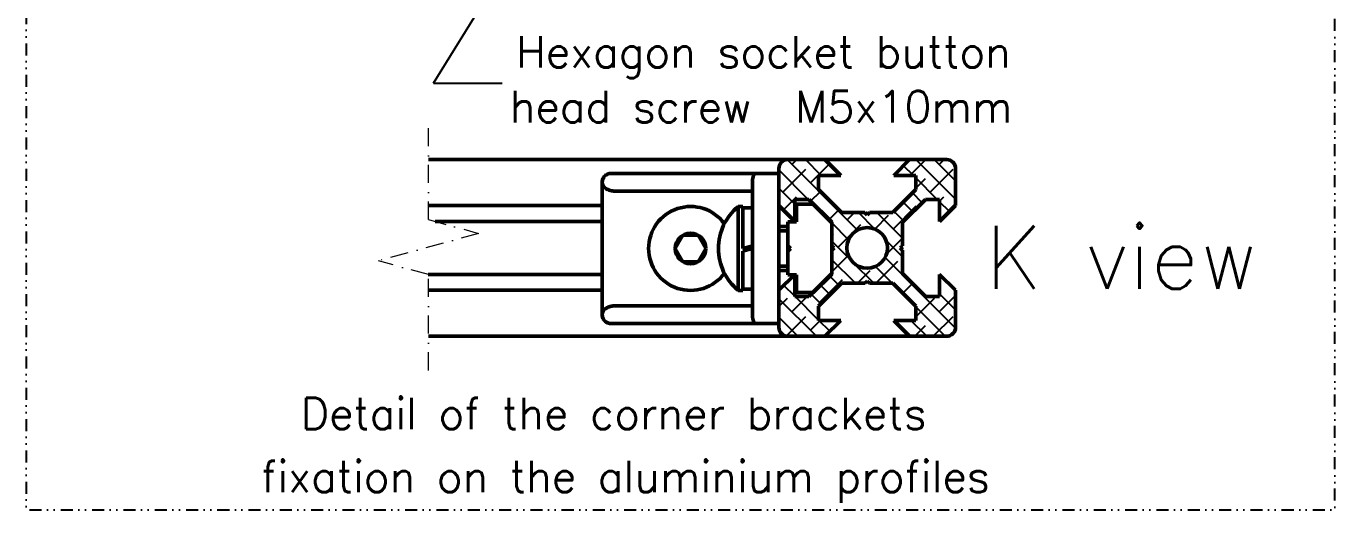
# Model space of a CAD drawing. Extents: x 20576 to 22412, y -9539 to -8232.
# Drawn here: x 20708.5 to 20916, y -9280.4 to -9203.7 of the extents above; entities that cross this region are included whole.
import ezdxf

# ---------------------------------------------------------------- set-up
doc = ezdxf.new("R2010")
doc.units = 0
doc.linetypes.add('DASHDOTTINY', pattern=[3.81, 1.905, -0.9525, 0, -0.9525])
doc.linetypes.add('DIVIDETINY', pattern=[4.7625, 1.905, -0.9525, 0, -0.9525, 0, -0.9525])
for name, color, linetype in [('Cotas', 90, 'Continuous'), ('Detalhe', 132, 'DIVIDETINY'), ('Hachura', 9, 'Continuous')]:
    doc.layers.add(name, color=color, linetype=linetype)
for name, color, linetype, lineweight in [('Encurtamento', 61, 'DASHDOTTINY', 13), ('Fixação e Transmissão', 5, 'Continuous', 50), ('Perfis e Cantoneiras', 2, 'Continuous', 50)]:
    doc.layers.add(name, color=color, linetype=linetype, lineweight=lineweight)
doc.styles.get("Standard").update_dxf_attribs({"font": 'romans.shx'})

msp = doc.modelspace()

# ---------------------------------------------------------------- hatches: boundary and pattern name
at = {"layer": 'Hachura'}
h = msp.add_hatch(dxfattribs=at)
h.set_pattern_fill('ANSI38', color=256, scale=0.64999998, angle=270)
h.paths.add_polyline_path([(20832.62, -9231.155), (20836.26, -9234.795), (20836.26, -9238.505), (20836.61, -9238.855), (20836.26, -9239.205), (20836.26, -9242.915), (20832.62, -9246.555), (20830.38, -9246.555), (20830.38, -9243.055), (20827.86, -9245.575), (20827.86, -9250.84), (20827.86, -9251.455, 0.4142136), (20829.26, -9252.855), (20835.14, -9252.855), (20837.66, -9250.335), (20834.16, -9250.335), (20834.16, -9248.095), (20837.8, -9244.455), (20841.51, -9244.455), (20841.86, -9244.105), (20842.21, -9244.455), (20845.92, -9244.455), (20849.56, -9248.095), (20849.56, -9250.335), (20846.06, -9250.335), (20848.58, -9252.855), (20854.46, -9252.855, 0.4142136), (20855.86, -9251.455), (20855.86, -9245.575), (20853.34, -9243.055), (20853.34, -9245.575), (20853.34, -9246.555), (20851.1, -9246.555), (20850.12, -9245.575), (20847.6, -9243.055), (20847.46, -9242.915), (20847.46, -9239.205), (20847.11, -9238.855), (20847.46, -9238.505), (20847.46, -9234.795), (20847.6, -9234.655), (20850.12, -9232.135), (20851.1, -9231.155), (20853.34, -9231.155), (20853.34, -9232.135), (20853.34, -9234.655), (20855.86, -9232.135), (20855.86, -9226.255, 0.4142136), (20854.46, -9224.855), (20848.58, -9224.855), (20846.06, -9227.375), (20849.56, -9227.375), (20849.56, -9229.615), (20845.92, -9233.255), (20842.21, -9233.255), (20841.86, -9233.605), (20841.51, -9233.255), (20837.8, -9233.255), (20834.16, -9229.615), (20834.16, -9227.375), (20837.66, -9227.375), (20835.14, -9224.855), (20829.26, -9224.855, 0.4142136), (20827.86, -9226.255), (20827.86, -9227.04), (20827.86, -9228.44), (20827.86, -9232.135), (20830.38, -9234.655), (20830.38, -9231.155), (20832.62, -9231.155)])
h.paths.add_polyline_path([(20841.86, -9242.075, -1), (20841.86, -9235.635, -1), (20841.86, -9242.075)], flags=16)

# ---------------------------------------------------------------- linework, layer by layer
at = {"layer": 'Cotas'}
for q in [(20807.133, -9157.353), (20784.005, -9212.753)]:
    msp.add_line((20773.114, -9212.753), q, dxfattribs=at)
at = {"layer": 'Detalhe', "flags": 128}
msp.add_lwpolyline([(20915.99, -9071.5), (20708.536, -9071.5), (20708.536, -9280.37), (20915.99, -9280.37)], close=True, dxfattribs=at)
at = {"layer": 'Encurtamento', "color": 4, "ltscale": 1.5}
for p, q in [((20772.312, -9234.364), (20772.312, -9219.177)), ((20772.312, -9234.364), (20780.254, -9236.541)), ((20780.254, -9236.541), (20764.371, -9240.896)), ((20772.312, -9243.073), (20764.371, -9240.896)), ((20772.312, -9258.26), (20772.312, -9243.073))]:
    msp.add_line(p, q, dxfattribs=at)
at = {"layer": 'Fixação e Transmissão'}
for p, q in [((20821.42, -9232.29), (20822.12, -9232.29)), ((20821.42, -9232.29), (20821.42, -9245.59)), ((20822.12, -9232.29), (20822.12, -9238.94)), ((20822.12, -9232.5), (20822.12, -9238.94)), ((20823.66, -9232.5), (20823.66, -9245.38)), ((20830.66, -9231.94), (20833.32, -9231.94)), ((20830.66, -9231.94), (20830.66, -9234.74)), ((20833.32, -9231.94), (20836.26, -9234.88)), ((20827.86, -9235.44), (20829.26, -9235.44)), ((20829.26, -9234.74), (20829.26, -9238.52)), ((20829.26, -9234.74), (20830.66, -9234.74)), ((20836.26, -9234.88), (20836.26, -9243)), ((20812.647, -9236.84), (20811.435, -9238.94)), ((20815.072, -9236.84), (20816.285, -9238.94)), ((20812.647, -9241.04), (20811.435, -9238.94)), ((20815.072, -9241.04), (20816.285, -9238.94)), ((20822.12, -9238.94), (20823.66, -9238.524)), ((20822.12, -9239.357), (20823.66, -9238.94)), ((20822.12, -9239.357), (20822.12, -9245.59)), ((20822.12, -9239.357), (20822.12, -9245.38)), ((20829.26, -9238.52), (20829.68, -9238.94)), ((20829.26, -9239.36), (20829.68, -9238.94)), ((20829.26, -9239.36), (20829.26, -9243.14)), ((20815.072, -9241.04), (20815.072, -9241.04)), ((20827.86, -9242.44), (20829.26, -9242.44)), ((20829.26, -9243.14), (20830.66, -9243.14)), ((20830.66, -9243.14), (20830.66, -9245.94)), ((20833.32, -9245.94), (20836.26, -9243)), ((20821.42, -9245.59), (20822.12, -9245.59)), ((20830.66, -9245.94), (20833.32, -9245.94))]:
    msp.add_line(p, q, dxfattribs=at)
at = {"layer": 'Fixação e Transmissão', "ltscale": 0.1}
for p, q in [((20823.66, -9232.5), (20822.12, -9232.5)), ((20812.647, -9236.84), (20815.072, -9236.84)), ((20812.647, -9241.04), (20815.072, -9241.04)), ((20823.66, -9245.38), (20822.12, -9245.38))]:
    msp.add_line(p, q, dxfattribs=at)
at = {"layer": 'Fixação e Transmissão'}
msp.add_circle((20813.86, -9238.94), 2.425, dxfattribs=at)
for centre, radius, start, end in [((20813.86, -9238.94), 6.65, 36.25467, 323.74533), ((20826.864, -9238.94), 8.594, 129.30765, 230.69235)]:
    msp.add_arc(centre, radius, start, end, dxfattribs=at)
at = {"layer": 'Hachura'}
for p, q in [((20827.86, -9236.14), (20829.26, -9236.14)), ((20827.86, -9241.74), (20829.26, -9241.74))]:
    msp.add_line(p, q, dxfattribs=at)
at = {"layer": 'Perfis e Cantoneiras'}
for p, q in [((20772.312, -9224.855), (20854.46, -9224.855)), ((20829.26, -9224.855), (20835.14, -9224.855)), ((20837.66, -9227.375), (20835.14, -9224.855)), ((20846.06, -9227.375), (20848.58, -9224.855)), ((20848.58, -9224.855), (20854.46, -9224.855)), ((20827.86, -9226.255), (20827.86, -9232.135)), ((20834.16, -9227.375), (20837.66, -9227.375)), ((20834.16, -9229.615), (20834.16, -9227.375)), ((20846.06, -9227.375), (20849.56, -9227.375)), ((20849.56, -9229.615), (20849.56, -9227.375)), ((20855.86, -9226.255), (20855.86, -9232.135)), ((20837.8, -9233.255), (20834.16, -9229.615)), ((20845.92, -9233.255), (20849.56, -9229.615)), ((20830.38, -9231.155), (20830.38, -9234.655)), ((20832.62, -9231.155), (20830.38, -9231.155)), ((20836.26, -9234.795), (20832.62, -9231.155)), ((20847.46, -9234.795), (20851.1, -9231.155)), ((20851.1, -9231.155), (20853.34, -9231.155)), ((20853.34, -9231.155), (20853.34, -9234.655)), ((20772.312, -9232.135), (20799.86, -9232.135)), ((20830.38, -9234.655), (20827.86, -9232.135)), ((20837.8, -9233.255), (20841.51, -9233.255)), ((20841.86, -9233.605), (20841.51, -9233.255)), ((20841.86, -9233.605), (20842.21, -9233.255)), ((20842.21, -9233.255), (20845.92, -9233.255)), ((20853.34, -9234.655), (20855.86, -9232.135)), ((20773.373, -9234.655), (20799.86, -9234.655)), ((20836.26, -9234.795), (20836.26, -9238.505)), ((20847.46, -9234.795), (20847.46, -9238.505)), ((20836.61, -9238.855), (20836.26, -9238.505)), ((20836.61, -9238.855), (20836.26, -9239.205)), ((20836.26, -9239.205), (20836.26, -9242.915)), ((20847.11, -9238.855), (20847.46, -9238.505)), ((20847.11, -9238.855), (20847.46, -9239.205)), ((20847.46, -9239.205), (20847.46, -9242.915)), ((20772.243, -9243.055), (20799.86, -9243.055)), ((20830.38, -9243.055), (20827.86, -9245.575)), ((20830.38, -9243.055), (20830.38, -9246.555)), ((20836.26, -9242.915), (20832.62, -9246.555)), ((20841.86, -9244.105), (20841.51, -9244.455)), ((20841.86, -9244.105), (20842.21, -9244.455)), ((20847.46, -9242.915), (20851.1, -9246.555)), ((20853.34, -9243.055), (20855.86, -9245.575)), ((20853.34, -9243.055), (20853.34, -9246.555)), ((20772.312, -9245.575), (20799.86, -9245.575)), ((20827.86, -9245.575), (20827.86, -9251.455)), ((20837.8, -9244.455), (20834.16, -9248.095)), ((20837.8, -9244.455), (20841.51, -9244.455)), ((20842.21, -9244.455), (20845.92, -9244.455)), ((20845.92, -9244.455), (20849.56, -9248.095)), ((20855.86, -9245.575), (20855.86, -9251.455)), ((20832.62, -9246.555), (20830.38, -9246.555)), ((20834.16, -9248.095), (20834.16, -9250.335)), ((20849.56, -9248.095), (20849.56, -9250.335)), ((20851.1, -9246.555), (20853.34, -9246.555)), ((20834.16, -9250.335), (20837.66, -9250.335)), ((20837.66, -9250.335), (20835.14, -9252.855)), ((20846.06, -9250.335), (20848.58, -9252.855)), ((20846.06, -9250.335), (20849.56, -9250.335)), ((20772.312, -9252.855), (20848.58, -9252.855)), ((20829.26, -9252.855), (20835.14, -9252.855)), ((20848.58, -9252.855), (20854.46, -9252.855))]:
    msp.add_line(p, q, dxfattribs=at)
at = {"layer": 'Perfis e Cantoneiras', "color": 30}
for p, q in [((20824.24, -9227.04), (20801.26, -9227.04)), ((20824.24, -9227.04), (20801.26, -9227.04)), ((20827.86, -9227.04), (20824.24, -9227.04)), ((20827.86, -9227.04), (20824.24, -9227.04)), ((20799.86, -9228.44), (20799.86, -9249.44)), ((20799.86, -9228.44), (20799.86, -9249.44)), ((20823.66, -9249.44), (20823.66, -9228.44)), ((20823.66, -9249.44), (20823.66, -9228.44)), ((20827.86, -9249.44), (20827.86, -9228.44)), ((20827.86, -9228.44), (20827.86, -9249.44)), ((20801.84, -9229.84), (20823.66, -9229.84)), ((20823.66, -9229.84), (20801.84, -9229.84)), ((20829.26, -9240.69), (20829.26, -9237.19)), ((20829.26, -9240.69), (20829.26, -9237.19)), ((20823.66, -9248.04), (20801.84, -9248.04)), ((20823.66, -9248.04), (20801.84, -9248.04)), ((20801.26, -9250.84), (20824.24, -9250.84)), ((20824.24, -9250.84), (20801.26, -9250.84)), ((20827.86, -9250.84), (20824.24, -9250.84)), ((20824.24, -9250.84), (20827.86, -9250.84))]:
    msp.add_line(p, q, dxfattribs=at)
at = {"layer": 'Perfis e Cantoneiras'}
msp.add_circle((20841.86, -9238.855), 3.22, dxfattribs=at)
for centre, start, end in [((20829.26, -9226.255), 90, 180), ((20854.46, -9226.255), 360, 90), ((20829.26, -9251.455), 180, 270), ((20854.46, -9251.455), 270, 360)]:
    msp.add_arc(centre, 1.4, start, end, dxfattribs=at)
at = {"layer": 'Perfis e Cantoneiras', "color": 30}
for centre, start, end in [((20801.26, -9228.44), 90, 101.25), ((20801.26, -9228.44), 157.5007, 180), ((20801.26, -9249.44), 180, 202.5), ((20801.26, -9249.44), 258.75, 270)]:
    msp.add_arc(centre, 1.4, start, end, dxfattribs=at)
for points, degree in [([(20800.27, -9227.45), (20800.067, -9227.658), (20799.966, -9227.905)], 2), ([(20799.966, -9227.905), (20800.067, -9227.658), (20800.27, -9227.45)], 2), ([(20800.27, -9227.45), (20800.172, -9227.548), (20800.097, -9227.663)], 2), ([(20800.724, -9227.147), (20800.445, -9227.269), (20800.27, -9227.45)], 2), ([(20800.27, -9227.45), (20800.445, -9227.269), (20800.724, -9227.147)], 2), ([(20800.482, -9227.276), (20800.368, -9227.353), (20800.27, -9227.45)], 2), ([(20800.724, -9227.147), (20800.596, -9227.2), (20800.482, -9227.276)], 2), ([(20800.987, -9227.067), (20800.851, -9227.094), (20800.724, -9227.147)], 2), ([(20800.987, -9227.067), (20800.837, -9227.099), (20800.724, -9227.147)], 2), ([(20800.724, -9227.147), (20800.837, -9227.099), (20800.987, -9227.067)], 2), ([(20801.259, -9227.04), (20801.121, -9227.041), (20800.987, -9227.067)], 2), ([(20801.26, -9227.04), (20801.077, -9227.045), (20800.987, -9227.067)], 2), ([(20800.987, -9227.067), (20801.077, -9227.045), (20801.26, -9227.04)], 2), ([(20823.704, -9227.905), (20823.746, -9227.658), (20823.83, -9227.45)], 2), ([(20823.83, -9227.45), (20823.746, -9227.658), (20823.704, -9227.905)], 2), ([(20823.83, -9227.45), (20823.902, -9227.269), (20824.018, -9227.147)], 2), ([(20824.018, -9227.147), (20823.902, -9227.269), (20823.83, -9227.45)], 2), ([(20824.018, -9227.147), (20824.065, -9227.099), (20824.127, -9227.067)], 2), ([(20824.127, -9227.067), (20824.065, -9227.099), (20824.018, -9227.147)], 2), ([(20824.127, -9227.067), (20824.164, -9227.045), (20824.24, -9227.04)], 2), ([(20824.24, -9227.04), (20824.164, -9227.045), (20824.127, -9227.067)], 2), ([(20827.86, -9227.067), (20827.86, -9227.04), (20827.86, -9227.04)], 2), ([(20827.86, -9228.44), (20827.86, -9228.203), (20827.86, -9227.978), (20827.86, -9227.831), (20827.86, -9227.696), (20827.86, -9227.564), (20827.86, -9227.45), (20827.86, -9227.398), (20827.86, -9227.346), (20827.86, -9227.3), (20827.86, -9227.255), (20827.86, -9227.217), (20827.86, -9227.179), (20827.86, -9227.149), (20827.86, -9227.119), (20827.86, -9227.097), (20827.86, -9227.075), (20827.86, -9227.062), (20827.86, -9227.049), (20827.86, -9227.045), (20827.86, -9227.04)], 2), ([(20827.86, -9227.147), (20827.86, -9227.094), (20827.86, -9227.067)], 2), ([(20827.86, -9227.276), (20827.86, -9227.2), (20827.86, -9227.147)], 2), ([(20827.86, -9227.45), (20827.86, -9227.353), (20827.86, -9227.276)], 2), ([(20827.86, -9227.663), (20827.86, -9227.548), (20827.86, -9227.45)], 2), ([(20799.966, -9227.905), (20799.86, -9228.165), (20799.86, -9228.44)], 2), ([(20799.86, -9228.44), (20799.86, -9228.165), (20799.966, -9227.905)], 2), ([(20799.887, -9228.167), (20799.86, -9228.303), (20799.86, -9228.44)], 2), ([(20799.86, -9228.44), (20799.86, -9228.715), (20800.011, -9228.976)], 2), ([(20799.898, -9228.713), (20799.86, -9228.578), (20799.86, -9228.44)], 2), ([(20799.966, -9227.905), (20799.915, -9228.031), (20799.887, -9228.165)], 2), ([(20800.011, -9228.976), (20799.936, -9228.849), (20799.898, -9228.713)], 2), ([(20800.097, -9227.663), (20800.02, -9227.777), (20799.966, -9227.905)], 2), ([(20800.011, -9228.976), (20800.153, -9229.223), (20800.44, -9229.43)], 2), ([(20800.193, -9229.218), (20800.085, -9229.103), (20800.011, -9228.976)], 2), ([(20800.44, -9229.43), (20800.302, -9229.333), (20800.193, -9229.218)], 2), ([(20800.44, -9229.43), (20800.687, -9229.612), (20801.082, -9229.734)], 2), ([(20800.739, -9229.604), (20800.578, -9229.528), (20800.44, -9229.43)], 2), ([(20801.082, -9229.734), (20800.902, -9229.681), (20800.739, -9229.604)], 2), ([(20823.66, -9228.44), (20823.66, -9228.165), (20823.704, -9227.905)], 2), ([(20823.704, -9227.905), (20823.66, -9228.165), (20823.66, -9228.44)], 2), ([(20823.66, -9228.44), (20823.66, -9228.713)], 1), ([(20823.66, -9228.976), (20823.66, -9228.715), (20823.66, -9228.44)], 2), ([(20823.66, -9229.43), (20823.66, -9229.223), (20823.66, -9228.976)], 2), ([(20823.66, -9229.734), (20823.66, -9229.612), (20823.66, -9229.43)], 2), ([(20827.86, -9227.905), (20827.86, -9227.777), (20827.86, -9227.663)], 2), ([(20827.86, -9228.167), (20827.86, -9228.032), (20827.86, -9227.905)], 2), ([(20827.86, -9228.44), (20827.86, -9228.167)], 1), ([(20801.082, -9229.734), (20801.242, -9229.782), (20801.453, -9229.813)], 2), ([(20801.453, -9229.813), (20801.263, -9229.787), (20801.082, -9229.734)], 2), ([(20801.453, -9229.813), (20801.581, -9229.836), (20801.84, -9229.84)], 2), ([(20801.84, -9229.84), (20801.645, -9229.84), (20801.453, -9229.813)], 2), ([(20823.66, -9229.813), (20823.66, -9229.782), (20823.66, -9229.734)], 2), ([(20823.66, -9229.84), (20823.66, -9229.836), (20823.66, -9229.813)], 2), ([(20829.26, -9236.14), (20827.86, -9236.14)], 1), ([(20829.26, -9236.14), (20827.86, -9236.14)], 1), ([(20829.26, -9236.22), (20829.26, -9236.14), (20829.26, -9236.14)], 2), ([(20829.26, -9236.14), (20829.26, -9236.14), (20829.26, -9236.22)], 2), ([(20829.26, -9236.448), (20829.26, -9236.3), (20829.26, -9236.22)], 2), ([(20829.26, -9236.22), (20829.26, -9236.3), (20829.26, -9236.448)], 2), ([(20829.26, -9236.789), (20829.26, -9236.596), (20829.26, -9236.448)], 2), ([(20829.26, -9236.448), (20829.26, -9236.596), (20829.26, -9236.789)], 2), ([(20829.26, -9237.19), (20829.26, -9236.982), (20829.26, -9236.789)], 2), ([(20829.26, -9236.789), (20829.26, -9236.982), (20829.26, -9237.19)], 2), ([(20829.26, -9241.74), (20827.86, -9241.74)], 1), ([(20829.26, -9241.74), (20827.86, -9241.74)], 1), ([(20829.26, -9241.092), (20829.26, -9240.899), (20829.26, -9240.69)], 2), ([(20829.26, -9241.433), (20829.26, -9241.285), (20829.26, -9241.092)], 2), ([(20829.26, -9241.092), (20829.26, -9241.285), (20829.26, -9241.433)], 2), ([(20829.26, -9241.661), (20829.26, -9241.581), (20829.26, -9241.433)], 2), ([(20829.26, -9241.433), (20829.26, -9241.581), (20829.26, -9241.661)], 2), ([(20829.26, -9241.74), (20829.26, -9241.74), (20829.26, -9241.661)], 2), ([(20829.26, -9241.661), (20829.26, -9241.74), (20829.26, -9241.74)], 2), ([(20801.082, -9248.147), (20800.687, -9248.269), (20800.44, -9248.45)], 2), ([(20800.44, -9248.45), (20800.578, -9248.353), (20800.739, -9248.276)], 2), ([(20800.739, -9248.276), (20800.902, -9248.2), (20801.082, -9248.147)], 2), ([(20801.453, -9248.067), (20801.242, -9248.099), (20801.082, -9248.147)], 2), ([(20801.082, -9248.147), (20801.263, -9248.094), (20801.453, -9248.067)], 2), ([(20801.84, -9248.04), (20801.581, -9248.045), (20801.453, -9248.067)], 2), ([(20801.453, -9248.067), (20801.645, -9248.04), (20801.84, -9248.04)], 2), ([(20823.66, -9248.067), (20823.66, -9248.045), (20823.66, -9248.04)], 2), ([(20823.66, -9248.147), (20823.66, -9248.099), (20823.66, -9248.067)], 2), ([(20823.66, -9248.45), (20823.66, -9248.269), (20823.66, -9248.147)], 2), ([(20800.011, -9248.905), (20799.86, -9249.165), (20799.86, -9249.44)], 2), ([(20799.86, -9249.44), (20799.86, -9249.303), (20799.898, -9249.167)], 2), ([(20799.86, -9249.44), (20799.86, -9249.577), (20799.887, -9249.712)], 2), ([(20799.86, -9249.44), (20799.86, -9249.715), (20799.966, -9249.976)], 2), ([(20799.966, -9249.976), (20799.86, -9249.715), (20799.86, -9249.44)], 2), ([(20799.887, -9249.715), (20799.915, -9249.85), (20799.966, -9249.976)], 2), ([(20799.898, -9249.167), (20799.936, -9249.032), (20800.011, -9248.905)], 2), ([(20799.966, -9249.976), (20800.02, -9250.103), (20800.097, -9250.218)], 2), ([(20799.966, -9249.976), (20800.067, -9250.223), (20800.27, -9250.43)], 2), ([(20800.27, -9250.43), (20800.067, -9250.223), (20799.966, -9249.976)], 2), ([(20800.44, -9248.45), (20800.153, -9248.658), (20800.011, -9248.905)], 2), ([(20800.011, -9248.905), (20800.085, -9248.777), (20800.193, -9248.663)], 2), ([(20800.097, -9250.218), (20800.172, -9250.333), (20800.27, -9250.43)], 2), ([(20800.193, -9248.663), (20800.302, -9248.548), (20800.44, -9248.45)], 2), ([(20823.66, -9248.905), (20823.66, -9248.658), (20823.66, -9248.451)], 2), ([(20823.66, -9249.44), (20823.66, -9249.165), (20823.66, -9248.905)], 2), ([(20823.66, -9249.167), (20823.66, -9249.44)], 1), ([(20823.704, -9249.976), (20823.66, -9249.715), (20823.66, -9249.44)], 2), ([(20823.66, -9249.44), (20823.66, -9249.715), (20823.704, -9249.976)], 2), ([(20823.83, -9250.43), (20823.746, -9250.223), (20823.704, -9249.976)], 2), ([(20823.704, -9249.976), (20823.746, -9250.223), (20823.83, -9250.43)], 2), ([(20827.86, -9249.713), (20827.86, -9249.44)], 1), ([(20827.86, -9249.976), (20827.86, -9249.849), (20827.86, -9249.713)], 2), ([(20827.86, -9250.218), (20827.86, -9250.103), (20827.86, -9249.976)], 2), ([(20827.86, -9250.43), (20827.86, -9250.333), (20827.86, -9250.218)], 2), ([(20800.27, -9250.43), (20800.368, -9250.528), (20800.482, -9250.604)], 2), ([(20800.27, -9250.43), (20800.445, -9250.612), (20800.724, -9250.734)], 2), ([(20800.724, -9250.734), (20800.445, -9250.612), (20800.27, -9250.43)], 2), ([(20800.482, -9250.604), (20800.596, -9250.68), (20800.722, -9250.733)], 2), ([(20800.724, -9250.734), (20800.85, -9250.786), (20800.984, -9250.813)], 2), ([(20800.724, -9250.734), (20800.837, -9250.782), (20800.987, -9250.813)], 2), ([(20800.987, -9250.813), (20800.837, -9250.782), (20800.724, -9250.734)], 2), ([(20800.987, -9250.813), (20801.121, -9250.84), (20801.259, -9250.84)], 2), ([(20800.987, -9250.813), (20801.077, -9250.836), (20801.26, -9250.84)], 2), ([(20801.26, -9250.84), (20801.077, -9250.836), (20800.987, -9250.813)], 2), ([(20824.018, -9250.734), (20823.902, -9250.612), (20823.83, -9250.43)], 2), ([(20823.83, -9250.43), (20823.902, -9250.612), (20824.018, -9250.734)], 2), ([(20824.127, -9250.813), (20824.065, -9250.782), (20824.018, -9250.734)], 2), ([(20824.018, -9250.734), (20824.065, -9250.782), (20824.127, -9250.813)], 2), ([(20824.24, -9250.84), (20824.164, -9250.836), (20824.127, -9250.813)], 2), ([(20824.127, -9250.813), (20824.164, -9250.836), (20824.24, -9250.84)], 2), ([(20827.86, -9250.604), (20827.86, -9250.528), (20827.86, -9250.43)], 2), ([(20827.86, -9250.734), (20827.86, -9250.681), (20827.86, -9250.604)], 2), ([(20827.86, -9250.813), (20827.86, -9250.787), (20827.86, -9250.734)], 2), ([(20827.86, -9250.84), (20827.86, -9250.84), (20827.86, -9250.813)], 2)]:
    msp.add_open_spline(points, degree=degree, dxfattribs=at)
for points, knots in [([(20829.26, -9237.19), (20829.26, -9236.915), (20829.26, -9236.643), (20829.26, -9236.448), (20829.26, -9236.422), (20829.26, -9236.396), (20829.26, -9236.369), (20829.26, -9236.322), (20829.26, -9236.28), (20829.26, -9236.244), (20829.26, -9236.229), (20829.26, -9236.214), (20829.26, -9236.199), (20829.26, -9236.188), (20829.26, -9236.178), (20829.26, -9236.167), (20829.26, -9236.16), (20829.26, -9236.154), (20829.26, -9236.147), (20829.26, -9236.145), (20829.26, -9236.143), (20829.26, -9236.14)], [0, 0, 0, 0, 0.785398, 0.785398, 0.785398, 0.897598, 0.897598, 0.897598, 1.122, 1.122, 1.122, 1.2342, 1.2342, 1.2342, 1.3464, 1.3464, 1.3464, 1.4586, 1.4586, 1.4586, 1.5708, 1.5708, 1.5708, 1.5708]), ([(20829.26, -9236.14), (20829.26, -9236.143), (20829.26, -9236.145), (20829.26, -9236.147), (20829.26, -9236.154), (20829.26, -9236.16), (20829.26, -9236.167), (20829.26, -9236.178), (20829.26, -9236.189), (20829.26, -9236.199), (20829.26, -9236.215), (20829.26, -9236.229), (20829.26, -9236.244), (20829.26, -9236.264), (20829.26, -9236.282), (20829.26, -9236.301), (20829.26, -9236.345), (20829.26, -9236.394), (20829.26, -9236.448), (20829.26, -9236.643), (20829.26, -9236.915), (20829.26, -9237.19)], [1.5708, 1.5708, 1.5708, 1.5708, 1.683, 1.683, 1.683, 1.7952, 1.7952, 1.7952, 1.9074, 1.9074, 1.9074, 2.0196, 2.0196, 2.0196, 2.1318, 2.1318, 2.1318, 2.35619, 2.35619, 2.35619, 3.14159, 3.14159, 3.14159, 3.14159]), ([(20829.26, -9241.74), (20829.26, -9241.738), (20829.26, -9241.736), (20829.26, -9241.734), (20829.26, -9241.727), (20829.26, -9241.721), (20829.26, -9241.714), (20829.26, -9241.703), (20829.26, -9241.692), (20829.26, -9241.682), (20829.26, -9241.666), (20829.26, -9241.651), (20829.26, -9241.636), (20829.26, -9241.617), (20829.26, -9241.598), (20829.26, -9241.579), (20829.26, -9241.536), (20829.26, -9241.487), (20829.26, -9241.433), (20829.26, -9241.237), (20829.26, -9240.966), (20829.26, -9240.69)], [1.5708, 1.5708, 1.5708, 1.5708, 1.683, 1.683, 1.683, 1.7952, 1.7952, 1.7952, 1.9074, 1.9074, 1.9074, 2.0196, 2.0196, 2.0196, 2.1318, 2.1318, 2.1318, 2.35619, 2.35619, 2.35619, 3.14159, 3.14159, 3.14159, 3.14159]), ([(20829.26, -9240.69), (20829.26, -9240.966), (20829.26, -9241.238), (20829.26, -9241.433), (20829.26, -9241.459), (20829.26, -9241.485), (20829.26, -9241.511), (20829.26, -9241.559), (20829.26, -9241.601), (20829.26, -9241.637), (20829.26, -9241.652), (20829.26, -9241.667), (20829.26, -9241.682), (20829.26, -9241.692), (20829.26, -9241.703), (20829.26, -9241.714), (20829.26, -9241.721), (20829.26, -9241.727), (20829.26, -9241.734), (20829.26, -9241.736), (20829.26, -9241.738), (20829.26, -9241.74)], [0, 0, 0, 0, 0.785398, 0.785398, 0.785398, 0.897598, 0.897598, 0.897598, 1.122, 1.122, 1.122, 1.2342, 1.2342, 1.2342, 1.3464, 1.3464, 1.3464, 1.4586, 1.4586, 1.4586, 1.5708, 1.5708, 1.5708, 1.5708]), ([(20827.86, -9250.84), (20827.86, -9250.838), (20827.86, -9250.835), (20827.86, -9250.832), (20827.86, -9250.823), (20827.86, -9250.814), (20827.86, -9250.805), (20827.86, -9250.791), (20827.86, -9250.776), (20827.86, -9250.762), (20827.86, -9250.742), (20827.86, -9250.722), (20827.86, -9250.702), (20827.86, -9250.676), (20827.86, -9250.651), (20827.86, -9250.626), (20827.86, -9250.595), (20827.86, -9250.565), (20827.86, -9250.535), (20827.86, -9250.5), (20827.86, -9250.465), (20827.86, -9250.43), (20827.86, -9250.391), (20827.86, -9250.352), (20827.86, -9250.313), (20827.86, -9250.23), (20827.86, -9250.141), (20827.86, -9250.048), (20827.86, -9249.858), (20827.86, -9249.65), (20827.86, -9249.44)], [0, 0, 0, 0, 0.1122, 0.1122, 0.1122, 0.224399, 0.224399, 0.224399, 0.336599, 0.336599, 0.336599, 0.448799, 0.448799, 0.448799, 0.560999, 0.560999, 0.560999, 0.673198, 0.673198, 0.673198, 0.785398, 0.785398, 0.785398, 0.897598, 0.897598, 0.897598, 1.122, 1.122, 1.122, 1.5708, 1.5708, 1.5708, 1.5708])]:
    msp.add_open_spline(points, degree=3, knots=knots, dxfattribs=at)

# ---------------------------------------------------------------- texts
at = {"layer": 'Cotas'}
for s, p in [('Hexagon socket button', (20786.208, -9210.273)), ('head screw  M5x10mm', (20785.208, -9218.952))]:
    msp.add_text(s, height=5, dxfattribs=at).set_placement(p)
at = {"layer": 'Cotas', "color": 7}
for s, p in [('Detail of the corner brackets', (20752.059, -9267.595)), ('fixation on the aluminium profiles', (20745.791, -9277.595))]:
    msp.add_text(s, height=5, dxfattribs=at).set_placement(p)
at = {"layer": 'Perfis e Cantoneiras', "color": 130}
msp.add_text('K view', height=10, dxfattribs=at).set_placement((20860.608, -9245.349))

doc.saveas('drawing.dxf')
